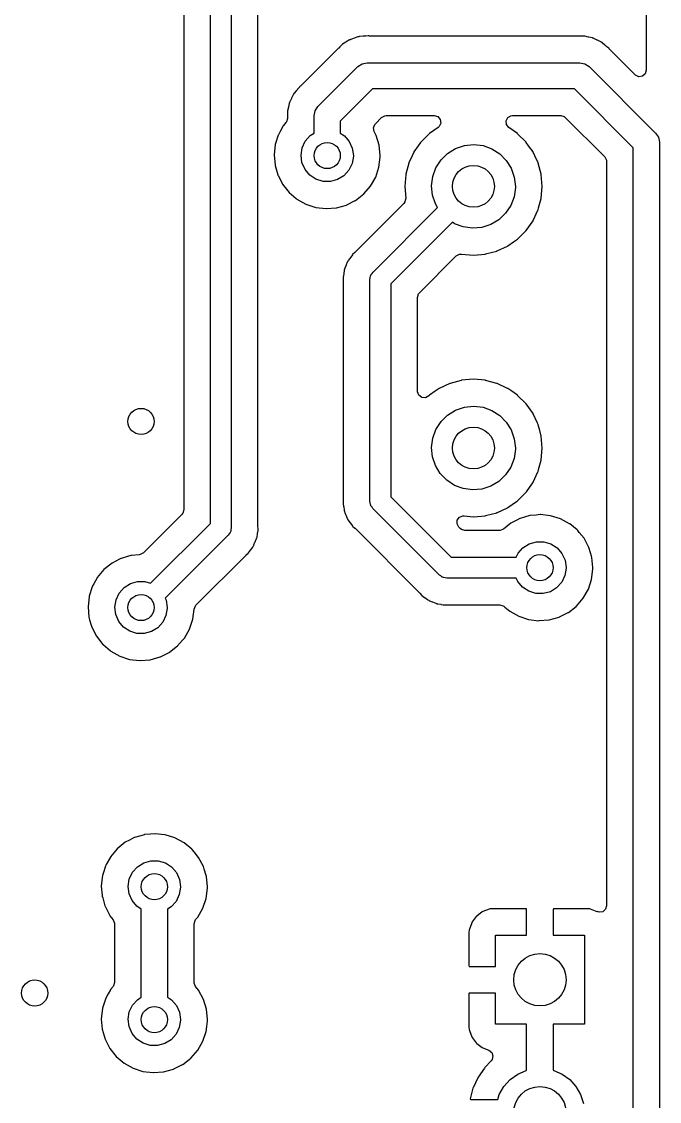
# Model space of a CAD drawing. Extents: x 123.1 to 180.7, y -123.3 to -73.5.
# Drawn here: x 168.53 to 180.72, y -105.83 to -85.2 of the extents above; entities that cross this region are included whole.
import ezdxf

# ---------------------------------------------------------------- set-up
doc = ezdxf.new("R2010")
doc.units = 0
doc.layers.add('BLACK', color=7, linetype='CONTINUOUS')

msp = doc.modelspace()

# ---------------------------------------------------------------- linework, layer by layer
at = {"layer": 'BLACK', "linetype": 'CONTINUOUS'}
for p, q in [((180.466, -73.6595), (180.466, -86.1256)), ((172.539, -82.4484), (172.539, -94.8693)), ((173.047, -94.8444), (173.047, -82.4773)), ((172.139, -94.7862), (172.139, -82.5312)), ((171.63, -82.7941), (171.63, -94.5233)), ((174.726, -85.5925), (174.664, -85.6304)), ((174.73, -85.5902), (174.726, -85.5925)), ((174.785, -85.5542), (174.73, -85.5902)), ((174.791, -85.5502), (174.785, -85.5542)), ((174.785, -85.5542), (174.785, -85.5542)), ((174.798, -85.5477), (174.791, -85.5502)), ((174.803, -85.545), (174.798, -85.5477)), ((174.809, -85.5424), (174.803, -85.545)), ((174.815, -85.5386), (174.809, -85.5424)), ((174.822, -85.5364), (174.815, -85.5386)), ((174.885, -85.5162), (174.822, -85.5364)), ((174.822, -85.5364), (174.822, -85.5364)), ((174.889, -85.5147), (174.885, -85.5162)), ((174.957, -85.4898), (174.889, -85.5147)), ((174.965, -85.489), (174.957, -85.4898)), ((174.97, -85.4876), (174.965, -85.489)), ((174.976, -85.4864), (174.97, -85.4876)), ((174.983, -85.4841), (174.976, -85.4864)), ((175.056, -85.4782), (174.983, -85.4841)), ((175.06, -85.4778), (175.056, -85.4782)), ((175.072, -85.4764), (175.06, -85.4778)), ((175.085, -85.4749), (175.072, -85.4764)), ((175.089, -85.4745), (175.085, -85.4749)), ((175.085, -85.4749), (175.085, -85.4749)), ((175.097, -85.4745), (175.089, -85.4745)), ((175.107, -85.4741), (175.097, -85.4745)), ((175.152, -85.4704), (175.107, -85.4741)), ((175.16, -85.4698), (175.152, -85.4704)), ((175.152, -85.4704), (175.152, -85.4704)), ((175.167, -85.4709), (175.16, -85.4698)), ((175.181, -85.4731), (175.167, -85.4709)), ((175.167, -85.4709), (175.167, -85.4709)), ((175.2, -85.4745), (175.181, -85.4731)), ((179.184, -85.4745), (175.2, -85.4745)), ((179.187, -85.4745), (179.184, -85.4745)), ((179.201, -85.4741), (179.187, -85.4745)), ((179.265, -85.4724), (179.201, -85.4741)), ((179.272, -85.4739), (179.265, -85.4724)), ((179.276, -85.4742), (179.272, -85.4739)), ((179.28, -85.4745), (179.276, -85.4742)), ((179.286, -85.4748), (179.28, -85.4745)), ((179.28, -85.4745), (179.28, -85.4745)), ((179.291, -85.4752), (179.286, -85.4748)), ((179.286, -85.4748), (179.286, -85.4748)), ((179.362, -85.4925), (179.291, -85.4752)), ((179.367, -85.4935), (179.362, -85.4925)), ((179.438, -85.5084), (179.367, -85.4935)), ((179.445, -85.5115), (179.438, -85.5084)), ((179.45, -85.5134), (179.445, -85.5115)), ((179.456, -85.5155), (179.45, -85.5134)), ((179.463, -85.5172), (179.456, -85.5155)), ((179.528, -85.5504), (179.463, -85.5172)), ((179.532, -85.5523), (179.528, -85.5504)), ((179.598, -85.5833), (179.532, -85.5523)), ((179.604, -85.5878), (179.598, -85.5833)), ((179.609, -85.591), (179.604, -85.5878)), ((179.614, -85.5943), (179.609, -85.591)), ((179.621, -85.5977), (179.614, -85.5943)), ((179.626, -85.6024), (179.621, -85.5977)), ((179.676, -85.6449), (179.626, -85.6024)), ((179.626, -85.6024), (179.626, -85.6024)), ((174.587, -85.7058), (173.882, -86.4112)), ((174.59, -85.7034), (174.587, -85.7058)), ((174.614, -85.678), (174.59, -85.7034)), ((174.643, -85.6471), (174.614, -85.678)), ((174.649, -85.6431), (174.643, -85.6471)), ((174.653, -85.6404), (174.649, -85.6431)), ((174.655, -85.6378), (174.653, -85.6404)), ((174.656, -85.6378), (174.655, -85.6378)), ((174.664, -85.6304), (174.656, -85.6378)), ((179.68, -85.6477), (179.676, -85.6449)), ((179.686, -85.6525), (179.68, -85.6477)), ((179.702, -85.6653), (179.686, -85.6525)), ((179.708, -85.671), (179.702, -85.6653)), ((179.715, -85.678), (179.708, -85.671)), ((179.75, -85.7074), (179.715, -85.678)), ((179.756, -85.7122), (179.75, -85.7074)), ((179.75, -85.7074), (179.75, -85.7074)), ((179.76, -85.7181), (179.756, -85.7122)), ((179.768, -85.7297), (179.76, -85.7181)), ((179.76, -85.7181), (179.76, -85.7181)), ((179.781, -85.7441), (179.768, -85.7297)), ((180.251, -86.2147), (179.781, -85.7441)), ((174.956, -86.0562), (175.037, -86.002)), ((175.037, -86.002), (175.133, -85.983)), ((175.133, -85.983), (175.133, -85.983)), ((175.133, -85.983), (179.197, -85.983)), ((179.197, -85.983), (179.293, -86.002)), ((179.293, -86.002), (179.374, -86.0562)), ((174.194, -86.8182), (174.956, -86.0562)), ((179.374, -86.0562), (180.644, -87.3262)), ((180.258, -86.2209), (180.251, -86.2147)), ((180.323, -86.2503), (180.258, -86.2209)), ((180.393, -86.2402), (180.323, -86.2503)), ((180.446, -86.1937), (180.393, -86.2402)), ((180.466, -86.1256), (180.446, -86.1937)), ((173.845, -86.4421), (173.816, -86.4768)), ((173.85, -86.4365), (173.845, -86.4421)), ((173.845, -86.4421), (173.845, -86.4421)), ((173.856, -86.4322), (173.85, -86.4365)), ((173.868, -86.4236), (173.856, -86.4321)), ((173.856, -86.4321), (173.856, -86.4322)), ((173.882, -86.4112), (173.868, -86.4236)), ((173.721, -86.5937), (173.69, -86.6599)), ((173.726, -86.588), (173.721, -86.5937)), ((173.729, -86.5828), (173.726, -86.588)), ((173.732, -86.5778), (173.729, -86.5828)), ((173.736, -86.5713), (173.732, -86.5778)), ((173.74, -86.5657), (173.736, -86.5713)), ((173.783, -86.5157), (173.74, -86.5657)), ((173.786, -86.5123), (173.783, -86.5157)), ((173.801, -86.4929), (173.786, -86.5123)), ((173.803, -86.49), (173.801, -86.4929)), ((173.809, -86.4843), (173.803, -86.49)), ((173.816, -86.4768), (173.809, -86.4843)), ((175.237, -86.483), (174.621, -87.0986)), ((179.093, -86.483), (175.237, -86.483)), ((180.217, -87.6066), (179.093, -86.483)), ((173.631, -86.8297), (173.613, -86.9006)), ((173.632, -86.8254), (173.631, -86.8297)), ((173.645, -86.7611), (173.632, -86.8254)), ((173.646, -86.7539), (173.645, -86.7611)), ((173.645, -86.7611), (173.645, -86.7611)), ((173.649, -86.7473), (173.646, -86.7539)), ((173.651, -86.7416), (173.649, -86.7473)), ((173.653, -86.7359), (173.651, -86.7416)), ((173.655, -86.7288), (173.653, -86.7359)), ((173.688, -86.6638), (173.655, -86.7288)), ((173.69, -86.6599), (173.688, -86.6638)), ((174.14, -86.8993), (174.194, -86.8182)), ((173.612, -87.0461), (173.592, -87.1142)), ((173.612, -86.9199), (173.61, -86.9271)), ((173.61, -86.9271), (173.611, -86.9344)), ((173.611, -86.9344), (173.612, -87.0045)), ((173.613, -86.9006), (173.612, -86.9118)), ((173.612, -86.9118), (173.612, -86.9118)), ((173.612, -86.9118), (173.612, -86.9158)), ((173.612, -86.9158), (173.612, -86.9199)), ((173.612, -87.0045), (173.612, -87.0079)), ((173.612, -87.0079), (173.612, -87.0461)), ((174.121, -86.995), (174.14, -86.8993)), ((174.121, -87.3295), (174.121, -86.995)), ((175.291, -87.1482), (175.41, -87.0284)), ((175.41, -87.0284), (175.473, -86.9944)), ((175.473, -86.9944), (175.499, -86.9915)), ((175.499, -86.9915), (176.417, -86.9915)), ((176.417, -86.9915), (176.485, -87.0115)), ((176.485, -87.0115), (176.532, -87.0652)), ((176.532, -87.0652), (176.542, -87.1354)), ((177.789, -87.0946), (177.821, -87.0313)), ((177.821, -87.0313), (177.882, -86.9953)), ((177.882, -86.9953), (177.913, -86.9915)), ((177.913, -86.9915), (178.831, -86.9915)), ((178.831, -86.9915), (178.899, -87.0115)), ((178.899, -87.0115), (178.92, -87.0284)), ((178.92, -87.0284), (179.672, -87.7803)), ((173.532, -87.1899), (173.473, -87.2964)), ((173.535, -87.1845), (173.532, -87.1899)), ((173.532, -87.1899), (173.532, -87.1899)), ((173.583, -87.1271), (173.535, -87.1845)), ((173.592, -87.1142), (173.583, -87.1271)), ((174.621, -87.0986), (174.621, -87.3292)), ((175.254, -87.2269), (175.28, -87.1606)), ((175.268, -87.2964), (175.254, -87.2269)), ((175.28, -87.1606), (175.291, -87.1482)), ((176.489, -87.2207), (176.325, -87.3356)), ((176.512, -87.2), (176.489, -87.2207)), ((176.542, -87.1354), (176.512, -87.2)), ((177.796, -87.1653), (177.789, -87.0946)), ((177.841, -87.2207), (177.796, -87.1653)), ((178.005, -87.3356), (177.841, -87.2207)), ((173.437, -87.3654), (173.38, -87.5463)), ((173.438, -87.3637), (173.437, -87.3654)), ((173.44, -87.3578), (173.438, -87.3637)), ((173.438, -87.3637), (173.438, -87.3637)), ((173.473, -87.2964), (173.44, -87.3578)), ((173.953, -87.4825), (174.047, -87.3762)), ((174.047, -87.3762), (174.121, -87.3295)), ((174.621, -87.3292), (174.7, -87.3802)), ((174.7, -87.3802), (174.792, -87.4876)), ((175.308, -87.3708), (175.268, -87.2964)), ((175.365, -87.5602), (175.308, -87.3708)), ((176.321, -87.3388), (176.159, -87.5007)), ((176.325, -87.3356), (176.321, -87.3388)), ((176.325, -87.3356), (176.325, -87.3356)), ((178.009, -87.3388), (178.005, -87.3356)), ((178.005, -87.3356), (178.005, -87.3356)), ((178.171, -87.5007), (178.009, -87.3388)), ((180.644, -87.3262), (180.698, -87.4073)), ((180.698, -87.4073), (180.717, -87.503)), ((173.38, -87.5463), (173.358, -87.7429)), ((173.871, -87.7509), (173.893, -87.6108)), ((173.893, -87.6108), (173.953, -87.4825)), ((174.792, -87.4876), (174.851, -87.6167)), ((174.851, -87.6167), (174.871, -87.757)), ((175.384, -87.757), (175.365, -87.5602)), ((176.027, -87.6883), (176.025, -87.6932)), ((176.111, -87.5695), (176.027, -87.6883)), ((176.156, -87.5052), (176.111, -87.5695)), ((176.159, -87.5007), (176.156, -87.5052)), ((176.156, -87.5052), (176.156, -87.5052)), ((176.672, -87.7146), (176.824, -87.6211)), ((176.824, -87.6211), (176.993, -87.5637)), ((176.993, -87.5637), (177.171, -87.545)), ((177.171, -87.545), (177.348, -87.5661)), ((177.348, -87.5661), (177.516, -87.626)), ((177.516, -87.626), (177.666, -87.7215)), ((178.174, -87.5052), (178.171, -87.5007)), ((178.219, -87.5695), (178.174, -87.5052)), ((178.174, -87.5052), (178.174, -87.5052)), ((178.303, -87.6883), (178.219, -87.5695)), ((178.305, -87.6932), (178.303, -87.6883)), ((180.217, -111.529), (180.217, -87.6066)), ((180.717, -87.503), (180.717, -111.633)), ((173.358, -87.7429), (173.374, -87.9399)), ((173.889, -87.8915), (173.871, -87.7509)), ((173.947, -88.0212), (173.889, -87.8915)), ((174.871, -87.7692), (174.847, -87.909)), ((174.871, -87.757), (174.871, -87.7692)), ((175.359, -87.9815), (175.384, -87.7853)), ((175.384, -87.7853), (175.384, -87.757)), ((175.994, -87.7605), (175.931, -87.8958)), ((176.025, -87.6932), (175.994, -87.7605)), ((176.025, -87.6932), (176.025, -87.6932)), ((176.448, -87.9893), (176.545, -87.8394)), ((176.545, -87.8394), (176.672, -87.7146)), ((177.666, -87.7215), (177.792, -87.8481)), ((177.792, -87.8481), (177.886, -87.9993)), ((178.336, -87.7605), (178.305, -87.6932)), ((178.305, -87.6932), (178.305, -87.6932)), ((178.399, -87.8958), (178.336, -87.7605)), ((179.672, -87.7803), (179.706, -87.8426)), ((179.706, -87.8426), (179.708, -87.8694)), ((179.708, -87.8694), (179.708, -102.091)), ((173.374, -87.9399), (173.376, -87.9459)), ((173.376, -87.9459), (173.427, -88.1233)), ((174.038, -88.1297), (173.947, -88.0212)), ((174.786, -88.0366), (174.69, -88.1417)), ((174.847, -87.909), (174.786, -88.0366)), ((175.297, -88.1692), (175.359, -87.9815)), ((175.929, -87.9011), (175.873, -88.1116)), ((175.931, -87.8958), (175.929, -87.9011)), ((175.929, -87.9011), (175.929, -87.9011)), ((176.387, -88.1569), (176.448, -87.9893)), ((177.886, -87.9993), (177.945, -88.1678)), ((178.401, -87.9011), (178.399, -87.8958)), ((178.457, -88.1116), (178.401, -87.9011)), ((178.401, -87.9011), (178.401, -87.9011)), ((173.427, -88.1233), (173.429, -88.13)), ((173.429, -88.13), (173.432, -88.1355)), ((173.432, -88.1355), (173.502, -88.2735)), ((173.502, -88.2735), (173.519, -88.306)), ((173.519, -88.306), (173.642, -88.461)), ((174.156, -88.2083), (174.038, -88.1297)), ((174.291, -88.2506), (174.156, -88.2083)), ((174.433, -88.2532), (174.291, -88.2506)), ((174.57, -88.2159), (174.433, -88.2532)), ((174.69, -88.1417), (174.57, -88.2159)), ((175.199, -88.3411), (175.297, -88.1692)), ((175.871, -88.1169), (175.852, -88.345)), ((175.873, -88.1116), (175.871, -88.1169)), ((176.365, -88.3338), (176.387, -88.1569)), ((177.945, -88.1678), (177.965, -88.345)), ((178.459, -88.1169), (178.457, -88.1116)), ((178.478, -88.345), (178.459, -88.1169)), ((173.642, -88.461), (173.647, -88.4649)), ((173.647, -88.4649), (173.647, -88.4649)), ((173.647, -88.4649), (173.78, -88.5784)), ((174.914, -88.6126), (175.07, -88.4909)), ((175.07, -88.4909), (175.199, -88.3411)), ((175.852, -88.345), (175.871, -88.5717)), ((176.382, -88.5113), (176.365, -88.3338)), ((176.439, -88.6806), (176.382, -88.5113)), ((177.965, -88.3673), (177.94, -88.544)), ((177.965, -88.345), (177.965, -88.3673)), ((178.459, -88.5731), (178.478, -88.345)), ((173.78, -88.5784), (173.793, -88.5891)), ((173.793, -88.5891), (173.965, -88.6856)), ((173.965, -88.6856), (174.153, -88.7467)), ((174.547, -88.755), (174.737, -88.7018)), ((174.737, -88.7018), (174.743, -88.699)), ((174.743, -88.699), (174.908, -88.6154)), ((174.743, -88.699), (174.743, -88.699)), ((175.835, -88.673), (174.906, -89.6015)), ((174.908, -88.6154), (174.914, -88.6126)), ((174.908, -88.6154), (174.908, -88.6154)), ((175.857, -88.6425), (175.835, -88.673)), ((175.871, -88.5729), (175.857, -88.6425)), ((175.871, -88.5717), (175.871, -88.5729)), ((176.479, -88.7477), (176.439, -88.6806)), ((177.877, -88.7107), (177.778, -88.8592)), ((177.94, -88.544), (177.877, -88.7107)), ((178.41, -88.755), (178.457, -88.5784)), ((178.457, -88.5784), (178.459, -88.5731)), ((178.457, -88.5784), (178.457, -88.5784)), ((174.153, -88.7467), (174.35, -88.7702)), ((174.35, -88.7702), (174.356, -88.7697)), ((174.356, -88.7697), (174.541, -88.7555)), ((174.356, -88.7697), (174.356, -88.7697)), ((174.541, -88.7555), (174.547, -88.755)), ((174.541, -88.7555), (174.541, -88.7555)), ((175.246, -89.9816), (176.479, -88.7477)), ((177.778, -88.8592), (177.649, -88.9822)), ((178.305, -88.9968), (178.397, -88.7992)), ((178.397, -88.7992), (178.399, -88.7942)), ((178.397, -88.7992), (178.397, -88.7992)), ((178.399, -88.7942), (178.41, -88.755)), ((176.762, -89.0312), (175.587, -90.2058)), ((176.804, -89.0591), (176.762, -89.0312)), ((176.971, -89.1212), (176.804, -89.0591)), ((177.148, -89.1448), (176.971, -89.1212)), ((177.326, -89.1287), (177.148, -89.1448)), ((177.495, -89.0735), (177.326, -89.1287)), ((177.649, -88.9822), (177.495, -89.0735)), ((178.171, -89.1893), (178.303, -89.0017)), ((178.303, -89.0017), (178.305, -88.9968)), ((178.305, -88.9968), (178.305, -88.9968)), ((178.009, -89.3512), (178.171, -89.1893)), ((177.619, -89.577), (177.817, -89.4848)), ((177.817, -89.4848), (177.822, -89.4825)), ((177.817, -89.4848), (177.817, -89.4848)), ((177.822, -89.4825), (177.93, -89.4064)), ((177.93, -89.4064), (178.005, -89.3544)), ((178.005, -89.3544), (178.009, -89.3512)), ((178.005, -89.3544), (178.005, -89.3544)), ((174.816, -89.703), (174.777, -89.7533)), ((174.82, -89.6977), (174.816, -89.703)), ((174.852, -89.6517), (174.82, -89.6977)), ((174.857, -89.6454), (174.852, -89.6517)), ((174.9, -89.6074), (174.857, -89.6454)), ((174.906, -89.6015), (174.9, -89.6074)), ((176.132, -90.3796), (176.837, -89.675)), ((176.837, -89.675), (176.899, -89.641)), ((176.899, -89.641), (176.937, -89.6386)), ((176.937, -89.6386), (177.165, -89.6585)), ((177.165, -89.6585), (177.393, -89.6385)), ((177.393, -89.6385), (177.398, -89.6371)), ((177.398, -89.6371), (177.609, -89.5807)), ((177.398, -89.6371), (177.398, -89.6371)), ((177.609, -89.5807), (177.614, -89.5793)), ((177.609, -89.5807), (177.609, -89.5807)), ((177.614, -89.5793), (177.619, -89.577)), ((174.695, -89.953), (174.687, -90.0089)), ((174.696, -89.9455), (174.695, -89.953)), ((174.695, -89.953), (174.695, -89.953)), ((174.698, -89.9384), (174.696, -89.9455)), ((174.699, -89.9358), (174.698, -89.9384)), ((174.704, -89.9196), (174.699, -89.9358)), ((174.705, -89.917), (174.704, -89.9196)), ((174.706, -89.9096), (174.705, -89.917)), ((174.732, -89.8513), (174.706, -89.9096)), ((174.735, -89.8453), (174.732, -89.8513)), ((174.755, -89.7928), (174.735, -89.8453)), ((174.758, -89.7857), (174.755, -89.7928)), ((174.755, -89.7928), (174.755, -89.7928)), ((174.762, -89.7795), (174.758, -89.7857)), ((174.764, -89.7772), (174.762, -89.7795)), ((174.772, -89.7625), (174.764, -89.7772)), ((174.773, -89.7602), (174.772, -89.7625)), ((174.777, -89.7533), (174.773, -89.7602)), ((174.686, -90.0154), (174.675, -90.0782)), ((174.675, -90.0782), (174.675, -90.0858)), ((174.675, -90.0858), (174.675, -90.0858)), ((174.675, -90.0858), (174.678, -90.1404)), ((174.678, -90.1404), (174.678, -90.1476)), ((174.678, -90.1476), (174.678, -94.3321)), ((174.687, -90.0089), (174.686, -90.0154)), ((175.187, -90.1227), (175.194, -90.0901)), ((175.187, -94.361), (175.187, -90.1227)), ((175.194, -90.0901), (175.198, -90.0569)), ((175.198, -90.0569), (175.204, -90.0472)), ((175.204, -90.0472), (175.207, -90.036)), ((175.207, -90.036), (175.228, -90.0099)), ((175.228, -90.0099), (175.246, -89.9816)), ((175.587, -90.2058), (175.587, -94.2782)), ((176.095, -90.4687), (176.116, -90.4005)), ((176.095, -92.2598), (176.095, -90.4687)), ((176.116, -90.4005), (176.132, -90.3796)), ((176.508, -92.2075), (176.434, -92.2598)), ((176.513, -92.2052), (176.508, -92.2075)), ((176.711, -92.113), (176.513, -92.2052)), ((176.513, -92.2052), (176.513, -92.2052)), ((176.716, -92.1107), (176.711, -92.113)), ((176.711, -92.113), (176.711, -92.113)), ((176.721, -92.1093), (176.716, -92.1107)), ((176.932, -92.0529), (176.721, -92.1093)), ((176.721, -92.1093), (176.721, -92.1093)), ((176.937, -92.0515), (176.932, -92.0529)), ((176.932, -92.0529), (176.932, -92.0529)), ((177.165, -92.0315), (176.937, -92.0515)), ((177.393, -92.0515), (177.165, -92.0315)), ((177.398, -92.0529), (177.393, -92.0515)), ((177.609, -92.1093), (177.398, -92.0529)), ((177.398, -92.0529), (177.398, -92.0529)), ((177.614, -92.1107), (177.609, -92.1093)), ((177.609, -92.1093), (177.609, -92.1093)), ((177.619, -92.113), (177.614, -92.1107)), ((177.817, -92.2052), (177.619, -92.113)), ((177.619, -92.113), (177.619, -92.113)), ((177.822, -92.2075), (177.817, -92.2052)), ((177.817, -92.2052), (177.817, -92.2052)), ((177.896, -92.2598), (177.822, -92.2075)), ((176.096, -92.2688), (176.095, -92.2598)), ((176.121, -92.3353), (176.096, -92.2688)), ((176.177, -92.3779), (176.121, -92.3353)), ((176.248, -92.3829), (176.177, -92.3779)), ((176.311, -92.3489), (176.248, -92.3829)), ((176.321, -92.3388), (176.311, -92.3489)), ((176.325, -92.3356), (176.321, -92.3388)), ((176.434, -92.2598), (176.325, -92.3356)), ((176.325, -92.3356), (176.325, -92.3356)), ((178.005, -92.3356), (177.896, -92.2598)), ((178.009, -92.3388), (178.005, -92.3356)), ((178.005, -92.3356), (178.005, -92.3356)), ((178.171, -92.5007), (178.009, -92.3388)), ((176.672, -92.7146), (176.824, -92.6211)), ((176.824, -92.6211), (176.993, -92.5637)), ((176.993, -92.5637), (177.171, -92.545)), ((177.171, -92.545), (177.348, -92.5661)), ((177.348, -92.5661), (177.516, -92.626)), ((177.516, -92.626), (177.666, -92.7215)), ((178.303, -92.6883), (178.171, -92.5007)), ((176.448, -92.9893), (176.545, -92.8394)), ((176.545, -92.8394), (176.672, -92.7146)), ((177.666, -92.7215), (177.792, -92.8481)), ((178.305, -92.6932), (178.303, -92.6883)), ((178.388, -92.8711), (178.305, -92.6932)), ((178.305, -92.6932), (178.305, -92.6932)), ((176.387, -93.1569), (176.448, -92.9893)), ((177.792, -92.8481), (177.886, -92.9993)), ((177.886, -92.9993), (177.945, -93.1678)), ((178.399, -92.8958), (178.388, -92.8711)), ((178.401, -92.9011), (178.399, -92.8958)), ((178.431, -93.013), (178.401, -92.9011)), ((178.401, -92.9011), (178.401, -92.9011)), ((178.459, -93.1169), (178.431, -93.013)), ((176.365, -93.3338), (176.387, -93.1569)), ((177.945, -93.1678), (177.965, -93.345)), ((178.478, -93.345), (178.459, -93.1169)), ((176.382, -93.5113), (176.365, -93.3338)), ((177.965, -93.3673), (177.94, -93.544)), ((177.965, -93.345), (177.965, -93.3673)), ((178.459, -93.5731), (178.478, -93.345)), ((176.439, -93.6806), (176.382, -93.5113)), ((177.94, -93.544), (177.877, -93.7107)), ((178.409, -93.7572), (178.457, -93.5784)), ((178.457, -93.5784), (178.459, -93.5731)), ((178.457, -93.5784), (178.457, -93.5784)), ((176.531, -93.8331), (176.439, -93.6806)), ((176.655, -93.9614), (176.531, -93.8331)), ((177.778, -93.8592), (177.649, -93.9822)), ((177.877, -93.7107), (177.778, -93.8592)), ((178.305, -93.9968), (178.397, -93.7992)), ((178.397, -93.7992), (178.399, -93.7942)), ((178.397, -93.7992), (178.397, -93.7992)), ((178.399, -93.7942), (178.409, -93.7572)), ((176.804, -94.0591), (176.655, -93.9614)), ((176.971, -94.1212), (176.804, -94.0591)), ((177.495, -94.0735), (177.326, -94.1287)), ((177.649, -93.9822), (177.495, -94.0735)), ((178.178, -94.1801), (178.281, -94.0328)), ((178.281, -94.0328), (178.303, -94.0017)), ((178.303, -94.0017), (178.305, -93.9968)), ((178.305, -93.9968), (178.305, -93.9968)), ((175.587, -94.2782), (176.74, -95.431)), ((177.148, -94.1448), (176.971, -94.1212)), ((177.326, -94.1287), (177.148, -94.1448)), ((178.009, -94.3512), (178.171, -94.1893)), ((178.171, -94.1893), (178.178, -94.1801)), ((174.677, -94.3512), (174.674, -94.3984)), ((174.674, -94.3984), (174.676, -94.4058)), ((174.676, -94.4058), (174.676, -94.4058)), ((174.676, -94.4058), (174.685, -94.4613)), ((174.678, -94.3407), (174.677, -94.3512)), ((174.678, -94.3321), (174.678, -94.3407)), ((174.685, -94.4613), (174.686, -94.4678)), ((174.686, -94.4678), (174.694, -94.5312)), ((175.194, -94.3936), (175.187, -94.361)), ((175.198, -94.4268), (175.194, -94.3936)), ((175.204, -94.4365), (175.198, -94.4268)), ((175.207, -94.4477), (175.204, -94.4365)), ((175.228, -94.4739), (175.207, -94.4477)), ((175.245, -94.5022), (175.228, -94.4739)), ((177.625, -94.5742), (177.817, -94.4848)), ((177.817, -94.4848), (177.822, -94.4825)), ((177.817, -94.4848), (177.817, -94.4848)), ((177.822, -94.4825), (177.985, -94.3685)), ((177.985, -94.3685), (178.005, -94.3544)), ((178.005, -94.3544), (178.009, -94.3512)), ((178.005, -94.3544), (178.005, -94.3544)), ((171.594, -94.6124), (170.859, -95.347)), ((171.61, -94.5915), (171.594, -94.6124)), ((171.63, -94.5233), (171.61, -94.5915)), ((174.694, -94.5312), (174.697, -94.5383)), ((174.697, -94.5383), (174.697, -94.541)), ((174.697, -94.541), (174.702, -94.5573)), ((174.702, -94.5573), (174.702, -94.5598)), ((174.702, -94.5598), (174.704, -94.5673)), ((174.704, -94.5673), (174.707, -94.5742)), ((174.707, -94.5742), (174.729, -94.6258)), ((174.729, -94.6258), (174.732, -94.6319)), ((174.732, -94.6319), (174.755, -94.6917)), ((174.755, -94.6917), (174.759, -94.6979)), ((174.759, -94.6979), (174.76, -94.7003)), ((174.76, -94.7003), (174.768, -94.7151)), ((176.516, -95.7724), (175.245, -94.5022)), ((176.856, -94.7243), (176.899, -94.6674)), ((176.899, -94.6674), (176.965, -94.6426)), ((176.965, -94.6426), (176.985, -94.6428)), ((176.985, -94.6428), (177.16, -94.658)), ((177.16, -94.658), (177.16, -94.658)), ((177.16, -94.658), (177.165, -94.6585)), ((177.165, -94.6585), (177.393, -94.6385)), ((177.393, -94.6385), (177.398, -94.6371)), ((177.398, -94.6371), (177.609, -94.5807)), ((177.398, -94.6371), (177.398, -94.6371)), ((177.609, -94.5807), (177.614, -94.5793)), ((177.609, -94.5807), (177.609, -94.5807)), ((177.614, -94.5793), (177.625, -94.5742)), ((178.05, -94.6943), (177.992, -94.7243)), ((178.055, -94.6914), (178.05, -94.6943)), ((178.05, -94.6943), (178.05, -94.6943)), ((178.141, -94.6663), (178.055, -94.6914)), ((178.239, -94.6373), (178.141, -94.6663)), ((178.245, -94.6356), (178.239, -94.6373)), ((178.239, -94.6373), (178.239, -94.6373)), ((178.251, -94.635), (178.245, -94.6356)), ((178.36, -94.6252), (178.251, -94.635)), ((178.251, -94.635), (178.251, -94.635)), ((178.442, -94.6176), (178.36, -94.6252)), ((178.448, -94.6183), (178.442, -94.6176)), ((178.633, -94.6377), (178.448, -94.6183)), ((178.448, -94.6183), (178.448, -94.6183)), ((178.639, -94.6383), (178.633, -94.6377)), ((178.633, -94.6377), (178.633, -94.6377)), ((178.828, -94.6968), (178.639, -94.6383)), ((179.002, -94.7909), (178.828, -94.6968)), ((170.995, -95.9302), (172.139, -94.7862)), ((172.532, -94.9019), (172.528, -94.9351)), ((172.539, -94.8693), (172.532, -94.9019)), ((173.048, -94.8516), (173.047, -94.8444)), ((173.049, -94.8768), (173.048, -94.8516)), ((173.051, -94.9138), (173.049, -94.8768)), ((174.768, -94.7151), (174.77, -94.7174)), ((174.77, -94.7174), (174.773, -94.7243)), ((174.773, -94.7243), (174.784, -94.7395)), ((174.784, -94.7395), (174.812, -94.775)), ((174.812, -94.775), (174.815, -94.7803)), ((174.815, -94.7803), (174.847, -94.8267)), ((174.847, -94.8267), (174.847, -94.8267)), ((174.847, -94.8267), (174.852, -94.833)), ((174.852, -94.833), (174.857, -94.838)), ((174.857, -94.838), (174.857, -94.838)), ((174.857, -94.838), (174.898, -94.8744)), ((174.898, -94.8744), (174.903, -94.8794)), ((174.903, -94.8794), (176.136, -96.1115)), ((176.851, -94.7951), (176.856, -94.7243)), ((176.885, -94.8574), (176.851, -94.7951)), ((176.914, -94.8856), (176.885, -94.8574)), ((176.935, -94.9025), (176.914, -94.8856)), ((177.003, -94.9225), (176.935, -94.9025)), ((177.741, -94.8947), (177.676, -94.9218)), ((177.88, -94.783), (177.741, -94.8947)), ((177.992, -94.7243), (177.88, -94.783)), ((179.006, -94.7948), (179.002, -94.7909)), ((179.147, -94.9113), (179.006, -94.7948)), ((179.006, -94.7948), (179.006, -94.7948)), ((172.48, -95.0104), (171.277, -96.2137)), ((172.498, -94.9821), (172.48, -95.0104)), ((172.519, -94.956), (172.498, -94.9821)), ((172.522, -94.9448), (172.519, -94.956)), ((172.528, -94.9351), (172.522, -94.9448)), ((172.994, -95.1406), (173.017, -95.0894)), ((173.017, -95.0894), (173.02, -95.0824)), ((173.02, -95.0824), (173.021, -95.075)), ((173.021, -95.075), (173.022, -95.0724)), ((173.022, -95.0724), (173.027, -95.0562)), ((173.027, -95.0562), (173.028, -95.0536)), ((173.028, -95.0536), (173.03, -95.0465)), ((173.03, -95.0465), (173.039, -94.9831)), ((173.039, -94.9831), (173.04, -94.9766)), ((173.04, -94.9766), (173.05, -94.9213)), ((173.05, -94.9213), (173.051, -94.9138)), ((177.662, -94.9225), (177.003, -94.9225)), ((177.676, -94.9218), (177.662, -94.9225)), ((179.154, -94.9169), (179.147, -94.9113)), ((179.158, -94.9217), (179.154, -94.9169)), ((179.187, -94.9577), (179.158, -94.9217)), ((179.158, -94.9217), (179.158, -94.9217)), ((179.279, -95.0702), (179.187, -94.9577)), ((179.372, -95.2448), (179.279, -95.0702)), ((172.869, -95.3466), (172.906, -95.2943)), ((172.906, -95.2943), (172.91, -95.289)), ((172.91, -95.289), (172.949, -95.2387)), ((172.949, -95.2387), (172.953, -95.2318)), ((172.953, -95.2318), (172.954, -95.2295)), ((172.954, -95.2295), (172.962, -95.2148)), ((172.962, -95.2148), (172.964, -95.2125)), ((172.964, -95.2125), (172.968, -95.2063)), ((172.968, -95.2063), (172.972, -95.1971)), ((172.972, -95.1971), (172.991, -95.1467)), ((172.991, -95.1467), (172.994, -95.1406)), ((178.017, -95.3565), (178.111, -95.2502)), ((178.111, -95.2502), (178.231, -95.1746)), ((178.231, -95.1746), (178.367, -95.1356)), ((178.367, -95.1356), (178.509, -95.1365)), ((178.509, -95.1365), (178.645, -95.1771)), ((178.645, -95.1771), (178.764, -95.2542)), ((178.764, -95.2542), (178.856, -95.3616)), ((179.403, -95.3466), (179.372, -95.2448)), ((170.403, -95.4703), (170.26, -95.545)), ((170.43, -95.4563), (170.403, -95.4703)), ((170.435, -95.4534), (170.43, -95.4563)), ((170.43, -95.4563), (170.43, -95.4563)), ((170.556, -95.418), (170.435, -95.4534)), ((170.619, -95.3993), (170.556, -95.418)), ((170.625, -95.3976), (170.619, -95.3993)), ((170.619, -95.3993), (170.619, -95.3993)), ((170.631, -95.397), (170.625, -95.3976)), ((170.781, -95.3833), (170.631, -95.397)), ((170.631, -95.397), (170.631, -95.397)), ((170.797, -95.381), (170.781, -95.3833)), ((170.859, -95.347), (170.797, -95.381)), ((171.864, -96.3459), (172.82, -95.3904)), ((172.82, -95.3904), (172.826, -95.3846)), ((172.826, -95.3846), (172.864, -95.3516)), ((172.864, -95.3516), (172.869, -95.3466)), ((172.864, -95.3516), (172.864, -95.3516)), ((176.74, -95.431), (177.982, -95.431)), ((177.982, -95.431), (178.017, -95.3565)), ((178.856, -95.3616), (178.915, -95.4907)), ((178.915, -95.4907), (178.935, -95.631)), ((179.423, -95.4125), (179.403, -95.3466)), ((179.429, -95.4342), (179.423, -95.4125)), ((179.448, -95.631), (179.429, -95.4342)), ((170.106, -95.669), (169.979, -95.8205)), ((170.26, -95.545), (170.106, -95.669)), ((178.935, -95.6432), (178.911, -95.783)), ((178.935, -95.631), (178.935, -95.6432)), ((179.423, -95.8555), (179.448, -95.6593)), ((179.448, -95.6593), (179.448, -95.631)), ((169.912, -95.9415), (169.884, -95.9938)), ((169.976, -95.8259), (169.912, -95.9415)), ((169.979, -95.8205), (169.976, -95.8259)), ((169.976, -95.8259), (169.976, -95.8259)), ((170.491, -96.0122), (170.611, -95.9366)), ((170.611, -95.9366), (170.747, -95.8976)), ((170.747, -95.8976), (170.889, -95.8985)), ((170.889, -95.8985), (170.995, -95.9302)), ((176.544, -95.7902), (176.516, -95.7724)), ((176.57, -95.8111), (176.544, -95.7902)), ((176.581, -95.8136), (176.57, -95.8111)), ((176.591, -95.8198), (176.581, -95.8136)), ((176.624, -95.8235), (176.591, -95.8198)), ((176.657, -95.831), (176.624, -95.8235)), ((177.982, -95.831), (176.657, -95.831)), ((178.011, -95.8952), (177.982, -95.831)), ((178.102, -96.0037), (178.011, -95.8952)), ((178.85, -95.9106), (178.754, -96.0157)), ((178.911, -95.783), (178.85, -95.9106)), ((179.361, -96.0432), (179.423, -95.8555)), ((169.882, -95.9997), (169.826, -96.1764)), ((169.884, -95.9938), (169.882, -95.9997)), ((169.882, -95.9997), (169.882, -95.9997)), ((170.337, -96.2468), (170.397, -96.1185)), ((170.397, -96.1185), (170.491, -96.0122)), ((176.136, -96.1115), (176.141, -96.1178)), ((176.141, -96.1178), (176.179, -96.1614)), ((178.22, -96.0823), (178.102, -96.0037)), ((178.355, -96.1246), (178.22, -96.0823)), ((178.497, -96.1272), (178.355, -96.1246)), ((178.634, -96.0899), (178.497, -96.1272)), ((178.754, -96.0157), (178.634, -96.0899)), ((179.263, -96.2151), (179.361, -96.0432)), ((169.824, -96.1823), (169.802, -96.3789)), ((169.826, -96.1764), (169.824, -96.1823)), ((170.315, -96.3869), (170.337, -96.2468)), ((171.277, -96.2137), (171.295, -96.2527)), ((171.295, -96.2527), (171.315, -96.393)), ((171.852, -96.3597), (171.864, -96.3459)), ((176.179, -96.1614), (176.232, -96.1981)), ((176.232, -96.1981), (176.237, -96.202)), ((176.237, -96.202), (176.287, -96.2415)), ((176.287, -96.2415), (176.294, -96.2446)), ((176.294, -96.2446), (176.296, -96.246)), ((176.296, -96.246), (176.311, -96.2544)), ((176.311, -96.2544), (176.314, -96.2556)), ((176.314, -96.2556), (176.32, -96.26)), ((176.32, -96.26), (176.327, -96.2627)), ((176.327, -96.2627), (176.327, -96.2628)), ((176.327, -96.2628), (176.379, -96.2832)), ((176.379, -96.2832), (176.385, -96.2858)), ((176.385, -96.2858), (176.444, -96.312)), ((176.444, -96.312), (176.451, -96.3134)), ((176.451, -96.3134), (176.454, -96.3142)), ((176.454, -96.3142), (176.47, -96.3189)), ((176.47, -96.3189), (176.472, -96.3195)), ((176.472, -96.3195), (176.48, -96.3223)), ((176.48, -96.3223), (176.487, -96.3233)), ((176.487, -96.3233), (176.543, -96.3306)), ((176.543, -96.3306), (176.549, -96.3317)), ((176.549, -96.3317), (176.588, -96.3388)), ((176.588, -96.3388), (176.612, -96.3433)), ((176.612, -96.3433), (176.62, -96.3429)), ((176.62, -96.3429), (176.674, -96.3397)), ((176.62, -96.3429), (176.62, -96.3429)), ((176.674, -96.3397), (176.682, -96.3395)), ((176.682, -96.3395), (177.665, -96.3395)), ((177.665, -96.3395), (177.733, -96.3595)), ((179.134, -96.3649), (179.263, -96.2151)), ((169.802, -96.3789), (169.818, -96.5759)), ((170.333, -96.5275), (170.315, -96.3869)), ((170.391, -96.6572), (170.333, -96.5275)), ((171.291, -96.545), (171.23, -96.6726)), ((171.315, -96.4052), (171.291, -96.545)), ((171.315, -96.393), (171.315, -96.4052)), ((171.803, -96.6175), (171.828, -96.4213)), ((171.828, -96.4213), (171.829, -96.4215)), ((171.829, -96.4215), (171.852, -96.3597)), ((177.733, -96.3595), (177.747, -96.3695)), ((177.747, -96.3695), (177.765, -96.385)), ((177.765, -96.385), (177.857, -96.4631)), ((177.857, -96.4631), (178.029, -96.5596)), ((178.029, -96.5596), (178.217, -96.6207)), ((178.807, -96.573), (178.972, -96.4894)), ((178.972, -96.4894), (178.978, -96.4866)), ((178.972, -96.4894), (178.972, -96.4894)), ((178.978, -96.4866), (179.124, -96.3727)), ((179.124, -96.3727), (179.129, -96.3687)), ((179.129, -96.3687), (179.134, -96.3649)), ((169.818, -96.5759), (169.833, -96.629)), ((169.833, -96.629), (169.862, -96.7278)), ((169.862, -96.7278), (169.873, -96.766)), ((169.873, -96.766), (169.963, -96.942)), ((170.482, -96.7657), (170.391, -96.6572)), ((170.6, -96.8443), (170.482, -96.7657)), ((171.23, -96.6726), (171.134, -96.7777)), ((171.741, -96.8052), (171.803, -96.6175)), ((178.217, -96.6207), (178.414, -96.6442)), ((178.414, -96.6442), (178.42, -96.6437)), ((178.42, -96.6437), (178.605, -96.6295)), ((178.42, -96.6437), (178.42, -96.6437)), ((178.605, -96.6295), (178.611, -96.629)), ((178.605, -96.6295), (178.605, -96.6295)), ((178.611, -96.629), (178.801, -96.5758)), ((178.801, -96.5758), (178.807, -96.573)), ((178.807, -96.573), (178.807, -96.573)), ((169.963, -96.942), (170.086, -97.097)), ((170.735, -96.8866), (170.6, -96.8443)), ((170.877, -96.8892), (170.735, -96.8866)), ((171.014, -96.8519), (170.877, -96.8892)), ((171.134, -96.7777), (171.014, -96.8519)), ((171.643, -96.9771), (171.741, -96.8052)), ((170.086, -97.097), (170.091, -97.1009)), ((170.091, -97.1009), (170.091, -97.1009)), ((170.091, -97.1009), (170.222, -97.2123)), ((171.358, -97.2486), (171.514, -97.1269)), ((171.514, -97.1269), (171.607, -97.0184)), ((171.607, -97.0184), (171.639, -96.9818)), ((171.639, -96.9818), (171.643, -96.9771)), ((171.639, -96.9818), (171.639, -96.9818)), ((170.222, -97.2123), (170.237, -97.2251)), ((170.237, -97.2251), (170.409, -97.3216)), ((170.409, -97.3216), (170.597, -97.3827)), ((170.597, -97.3827), (170.794, -97.4062)), ((170.991, -97.391), (171.181, -97.3378)), ((171.181, -97.3378), (171.187, -97.335)), ((171.187, -97.335), (171.352, -97.2514)), ((171.187, -97.335), (171.187, -97.335)), ((171.352, -97.2514), (171.358, -97.2486)), ((171.352, -97.2514), (171.352, -97.2514)), ((170.794, -97.4062), (170.8, -97.4057)), ((170.8, -97.4057), (170.985, -97.3915)), ((170.8, -97.4057), (170.8, -97.4057)), ((170.985, -97.3915), (170.991, -97.391)), ((170.985, -97.3915), (170.985, -97.3915)), ((170.514, -100.879), (170.36, -101.003)), ((170.593, -100.838), (170.514, -100.879)), ((170.684, -100.79), (170.593, -100.838)), ((170.689, -100.787), (170.684, -100.79)), ((170.684, -100.79), (170.684, -100.79)), ((170.81, -100.752), (170.689, -100.787)), ((170.873, -100.733), (170.81, -100.752)), ((170.879, -100.732), (170.873, -100.733)), ((170.873, -100.733), (170.873, -100.733)), ((170.885, -100.731), (170.879, -100.732)), ((170.994, -100.721), (170.885, -100.731)), ((170.885, -100.731), (170.885, -100.731)), ((171.076, -100.714), (170.994, -100.721)), ((171.082, -100.714), (171.076, -100.714)), ((171.267, -100.734), (171.082, -100.714)), ((171.082, -100.714), (171.082, -100.714)), ((171.273, -100.734), (171.267, -100.734)), ((171.267, -100.734), (171.267, -100.734)), ((171.462, -100.793), (171.273, -100.734)), ((171.636, -100.887), (171.462, -100.793)), ((171.64, -100.891), (171.636, -100.887)), ((171.782, -101.008), (171.64, -100.891)), ((171.64, -100.891), (171.64, -100.891)), ((170.36, -101.003), (170.233, -101.154)), ((171.788, -101.013), (171.782, -101.008)), ((171.792, -101.018), (171.788, -101.013)), ((171.828, -101.061), (171.792, -101.018)), ((171.792, -101.018), (171.792, -101.018)), ((171.913, -101.166), (171.828, -101.061)), ((170.151, -101.303), (170.138, -101.328)), ((170.23, -101.16), (170.151, -101.303)), ((170.233, -101.154), (170.23, -101.16)), ((170.23, -101.16), (170.23, -101.16)), ((170.745, -101.346), (170.865, -101.271)), ((170.865, -101.271), (171.001, -101.232)), ((171.001, -101.232), (171.143, -101.232)), ((171.143, -101.232), (171.279, -101.273)), ((171.279, -101.273), (171.398, -101.35)), ((172.006, -101.341), (171.913, -101.166)), ((170.09, -101.477), (170.078, -101.516)), ((170.136, -101.334), (170.09, -101.477)), ((170.138, -101.328), (170.136, -101.334)), ((170.136, -101.334), (170.136, -101.334)), ((170.591, -101.581), (170.651, -101.452)), ((170.651, -101.452), (170.745, -101.346)), ((171.398, -101.35), (171.49, -101.458)), ((171.49, -101.458), (171.549, -101.587)), ((172.022, -101.393), (172.006, -101.341)), ((172.057, -101.511), (172.022, -101.393)), ((172.063, -101.53), (172.057, -101.511)), ((170.078, -101.516), (170.056, -101.713)), ((170.056, -101.713), (170.056, -101.719)), ((170.569, -101.721), (170.591, -101.581)), ((171.549, -101.587), (171.569, -101.727)), ((172.082, -101.727), (172.063, -101.53)), ((170.056, -101.719), (170.071, -101.894)), ((170.071, -101.894), (170.072, -101.91)), ((170.072, -101.91), (170.082, -101.942)), ((170.587, -101.861), (170.569, -101.721)), ((170.645, -101.991), (170.587, -101.861)), ((171.545, -101.879), (171.484, -102.007)), ((171.569, -101.739), (171.545, -101.879)), ((171.569, -101.727), (171.569, -101.739)), ((172.057, -101.952), (172.082, -101.755)), ((172.082, -101.755), (172.082, -101.727)), ((170.082, -101.942), (170.124, -102.091)), ((170.124, -102.091), (170.127, -102.1)), ((170.127, -102.1), (170.217, -102.276)), ((170.736, -102.1), (170.645, -101.991)), ((170.819, -102.155), (170.736, -102.1)), ((171.388, -102.112), (171.319, -102.154)), ((171.484, -102.007), (171.388, -102.112)), ((171.995, -102.139), (172.057, -101.952)), ((179.708, -102.091), (179.688, -102.159)), ((170.217, -102.276), (170.221, -102.281)), ((170.221, -102.281), (170.221, -102.281)), ((170.221, -102.281), (170.283, -102.359)), ((170.819, -103.84), (170.819, -102.155)), ((171.319, -102.154), (171.319, -103.839)), ((171.858, -102.356), (171.897, -102.311)), ((171.897, -102.311), (171.995, -102.139)), ((177.217, -102.299), (177.14, -102.401)), ((177.229, -102.287), (177.217, -102.299)), ((177.331, -102.21), (177.229, -102.287)), ((177.347, -102.202), (177.331, -102.21)), ((177.467, -102.157), (177.347, -102.202)), ((177.483, -102.153), (177.467, -102.157)), ((177.534, -102.147), (177.483, -102.153)), ((177.54, -102.147), (177.534, -102.147)), ((178.167, -102.147), (177.54, -102.147)), ((178.175, -102.149), (178.167, -102.147)), ((178.177, -102.15), (178.175, -102.149)), ((178.181, -102.165), (178.177, -102.15)), ((178.181, -102.655), (178.181, -102.165)), ((178.691, -102.153), (178.689, -102.161)), ((178.689, -102.161), (178.689, -102.655)), ((178.692, -102.151), (178.691, -102.153)), ((178.707, -102.147), (178.692, -102.151)), ((179.33, -102.147), (178.707, -102.147)), ((179.336, -102.147), (179.33, -102.147)), ((179.387, -102.153), (179.336, -102.147)), ((179.403, -102.157), (179.387, -102.153)), ((179.531, -102.205), (179.403, -102.157)), ((179.532, -102.204), (179.531, -102.205)), ((179.565, -102.215), (179.532, -102.204)), ((179.635, -102.205), (179.565, -102.215)), ((179.688, -102.159), (179.635, -102.205)), ((170.283, -102.359), (170.31, -102.425)), ((170.31, -102.425), (170.31, -102.438)), ((170.31, -102.438), (170.31, -103.556)), ((171.827, -102.439), (171.848, -102.37)), ((171.827, -103.556), (171.827, -102.439)), ((171.848, -102.37), (171.858, -102.356)), ((177.087, -102.537), (177.083, -102.553)), ((177.132, -102.417), (177.087, -102.537)), ((177.14, -102.401), (177.132, -102.417)), ((177.083, -102.553), (177.077, -102.604)), ((177.077, -102.604), (177.077, -102.61)), ((177.077, -102.61), (177.077, -103.233)), ((177.585, -103.251), (177.585, -102.655)), ((177.585, -102.655), (178.181, -102.655)), ((178.689, -102.655), (179.285, -102.655)), ((179.285, -102.655), (179.285, -104.355)), ((177.077, -103.233), (177.081, -103.248)), ((177.081, -103.248), (177.083, -103.249)), ((177.083, -103.249), (177.091, -103.251)), ((177.091, -103.251), (177.585, -103.251)), ((170.31, -103.556), (170.29, -103.624)), ((171.828, -103.571), (171.827, -103.556)), ((171.856, -103.636), (171.828, -103.571)), ((170.187, -103.777), (170.138, -103.868)), ((170.23, -103.7), (170.187, -103.777)), ((170.233, -103.694), (170.23, -103.7)), ((170.23, -103.7), (170.23, -103.7)), ((170.281, -103.637), (170.233, -103.694)), ((170.29, -103.624), (170.281, -103.637)), ((171.913, -103.706), (171.856, -103.636)), ((172.006, -103.881), (171.913, -103.706)), ((177.079, -103.765), (177.077, -103.773)), ((177.077, -103.773), (177.077, -104.4)), ((177.08, -103.763), (177.079, -103.765)), ((177.095, -103.759), (177.08, -103.763)), ((177.585, -103.759), (177.095, -103.759)), ((177.585, -104.355), (177.585, -103.759)), ((170.136, -103.874), (170.08, -104.05)), ((170.138, -103.868), (170.136, -103.874)), ((170.136, -103.874), (170.136, -103.874)), ((170.651, -103.992), (170.745, -103.886)), ((170.745, -103.886), (170.819, -103.84)), ((171.319, -103.839), (171.398, -103.89)), ((171.398, -103.89), (171.49, -103.998)), ((172.063, -104.07), (172.006, -103.881)), ((170.078, -104.056), (170.056, -104.253)), ((170.08, -104.05), (170.078, -104.056)), ((170.569, -104.261), (170.591, -104.121)), ((170.591, -104.121), (170.651, -103.992)), ((171.49, -103.998), (171.549, -104.127)), ((171.549, -104.127), (171.569, -104.267)), ((172.082, -104.267), (172.063, -104.07)), ((170.056, -104.253), (170.056, -104.259)), ((170.056, -104.259), (170.067, -104.386)), ((170.067, -104.386), (170.072, -104.45)), ((170.587, -104.401), (170.569, -104.261)), ((171.569, -104.279), (171.545, -104.419)), ((171.569, -104.267), (171.569, -104.279)), ((172.057, -104.492), (172.069, -104.4)), ((172.069, -104.4), (172.082, -104.295)), ((172.082, -104.295), (172.082, -104.267)), ((177.077, -104.4), (177.077, -104.406)), ((178.181, -104.355), (177.585, -104.355)), ((178.181, -105.235), (178.181, -104.355)), ((179.285, -104.355), (178.689, -104.355)), ((178.689, -104.355), (178.689, -105.235)), ((170.072, -104.45), (170.127, -104.64)), ((170.645, -104.531), (170.587, -104.401)), ((170.736, -104.64), (170.645, -104.531)), ((171.484, -104.547), (171.388, -104.652)), ((171.545, -104.419), (171.484, -104.547)), ((171.995, -104.679), (172.057, -104.492)), ((177.077, -104.406), (177.083, -104.457)), ((177.083, -104.457), (177.087, -104.473)), ((177.087, -104.473), (177.132, -104.593)), ((177.132, -104.593), (177.14, -104.609)), ((170.127, -104.64), (170.217, -104.816)), ((170.854, -104.718), (170.736, -104.64)), ((170.989, -104.761), (170.854, -104.718)), ((171.131, -104.763), (170.989, -104.761)), ((171.268, -104.726), (171.131, -104.763)), ((171.388, -104.652), (171.268, -104.726)), ((171.897, -104.851), (171.995, -104.679)), ((177.14, -104.609), (177.217, -104.711)), ((177.217, -104.711), (177.229, -104.723)), ((177.229, -104.723), (177.331, -104.8)), ((177.331, -104.8), (177.347, -104.808)), ((177.347, -104.808), (177.456, -104.849)), ((170.217, -104.816), (170.34, -104.971)), ((170.34, -104.971), (170.491, -105.099)), ((171.612, -105.123), (171.768, -105.001)), ((171.768, -105.001), (171.897, -104.851)), ((177.456, -104.849), (177.513, -104.892)), ((177.513, -104.892), (177.538, -104.959)), ((177.538, -104.959), (177.523, -105.028)), ((170.491, -105.099), (170.663, -105.196)), ((170.663, -105.196), (170.851, -105.257)), ((171.245, -105.265), (171.435, -105.212)), ((171.435, -105.212), (171.441, -105.209)), ((171.441, -105.209), (171.606, -105.125)), ((171.441, -105.209), (171.441, -105.209)), ((171.606, -105.125), (171.612, -105.123)), ((171.606, -105.125), (171.606, -105.125)), ((177.373, -105.192), (177.253, -105.368)), ((177.38, -105.184), (177.373, -105.192)), ((177.503, -105.054), (177.38, -105.184)), ((177.523, -105.028), (177.503, -105.054)), ((170.851, -105.257), (171.048, -105.28)), ((171.048, -105.28), (171.054, -105.28)), ((171.054, -105.28), (171.239, -105.265)), ((171.054, -105.28), (171.054, -105.28)), ((171.239, -105.265), (171.239, -105.265)), ((171.239, -105.265), (171.245, -105.265)), ((177.248, -105.377), (177.158, -105.57)), ((177.253, -105.368), (177.248, -105.377)), ((177.747, -105.545), (177.866, -105.413)), ((177.866, -105.413), (178.01, -105.309)), ((178.01, -105.309), (178.172, -105.237)), ((178.172, -105.237), (178.181, -105.235)), ((178.689, -105.235), (178.698, -105.237)), ((178.698, -105.237), (178.86, -105.309)), ((178.86, -105.309), (179.004, -105.413)), ((179.004, -105.413), (179.123, -105.545)), ((177.155, -105.579), (177.099, -105.779)), ((177.158, -105.57), (177.155, -105.579)), ((177.658, -105.699), (177.747, -105.545)), ((179.123, -105.545), (179.212, -105.699)), ((177.099, -105.779), (177.101, -105.788)), ((177.101, -105.788), (177.113, -105.791)), ((177.113, -105.791), (177.629, -105.791)), ((177.629, -105.791), (177.658, -105.699)), ((179.212, -105.699), (179.266, -105.868))]:
    msp.add_line(p, q, dxfattribs=at)
at = {"layer": 'BLACK'}
for centre, radius in [((174.371, -87.757), 0.25), ((177.165, -88.345), 0.4), ((170.815, -92.837), 0.25), ((177.165, -93.345), 0.4), ((178.435, -95.631), 0.25), ((170.815, -96.393), 0.25), ((171.069, -101.727), 0.25), ((178.435, -103.505), 0.5), ((168.783, -103.759), 0.25), ((171.069, -104.267), 0.25), ((178.435, -106.045), 0.5)]:
    msp.add_circle(centre, radius, dxfattribs=at)

doc.saveas('drawing.dxf')
